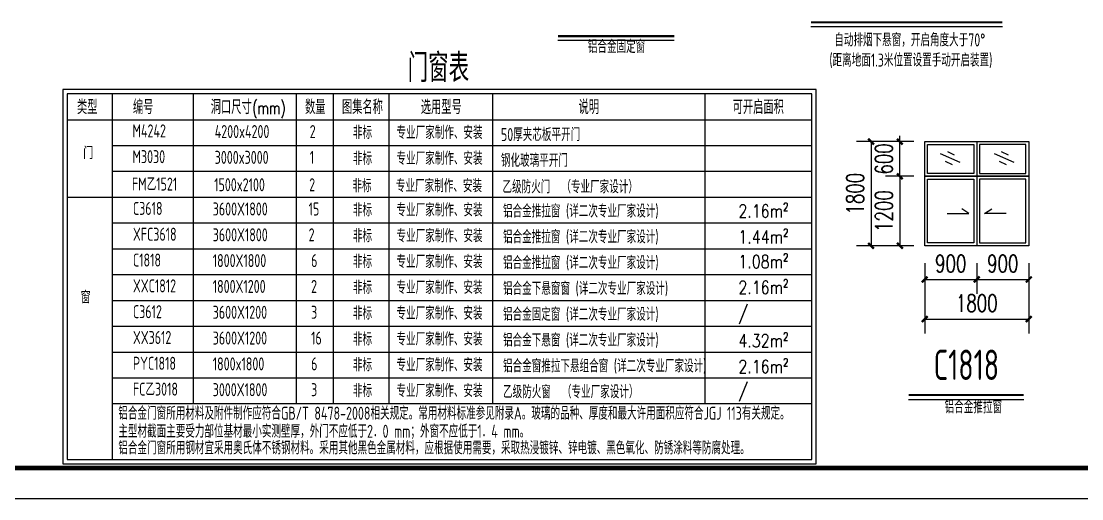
# Model space of a CAD drawing. Extents: x 177291 to 1288761, y 177638 to 322898.
# Drawn here: x 616102 to 652768, y 251928 to 268440 of the extents above; entities that cross this region are included whole.
import ezdxf
from ezdxf.enums import TextEntityAlignment as Align

# ---------------------------------------------------------------- set-up
doc = ezdxf.new("R2010")
doc.units = 0
doc.header["$LTSCALE"] = 1000
for name, color, linetype in [('AXIS', 3, 'Continuous'), ('PUB_TAB', 7, 'Continuous'), ('PUB_TEXT', 7, 'Continuous'), ('PUB_TITLE', 4, 'Continuous'), ('TEXT', 7, 'Continuous'), ('THICK', 6, 'Continuous'), ('THIN', 7, 'Continuous')]:
    doc.layers.add(name, color=color, linetype=linetype)
doc.styles.add('_TCH_DIM_T3', font='SIMPLEX', dxfattribs={"width": 0.705882, "bigfont": 'GBCBIG'})
doc.styles.add('_TCH_WDTABLE', font='SIMPLEX', dxfattribs={"bigfont": 'GBCBIG'})
doc.styles.add('SIM-TSSC', font='simplex.shx', dxfattribs={"width": 0.8, "bigfont": 'tssdchn.shx'})
doc.styles.add('TSSD_Dimension', font='Tssdeng.shx', dxfattribs={"width": 0.8, "bigfont": 'hztxt.shx'})
doc.styles.add('TSSD_Norm', font='tssdeng.shx', dxfattribs={"bigfont": 'hztxt.shx'})
doc.styles.add('标准字体', font='tssdeng.shx', dxfattribs={"width": 0.7, "bigfont": 'tssdchn.shx'})
doc.dimstyles.new('TCH-200-2', dxfattribs={"dimtxt": 595, "dimasz": 200, "dimexe": 500, "dimexo": 600, "dimgap": 252.5, "dimtad": 1, "dimdec": 0, "dimlfac": 0.5, "dimzin": 0, "dimdsep": 46, "dimtxsty": '_TCH_DIM_T3', "dimblk": 'ARCHTICK', "dimcen": 0.09, "dimclrd": 124, "dimclre": 124, "dimclrt": 7, "dimazin": 2, "dimtfac": 1, "dimtdec": 0, "dimtix": 1, "dimtmove": 2, "dimatfit": 3, "dimfxl": 1, "dimtolj": 1, "dimtzin": 0, "dimarcsym": 0})

# ---------------------------------------------------------------- blocks, each defined once
blk = doc.blocks.new('_ArchTick')
at = {"color": 0, "linetype": 'ByBlock', "const_width": 0.4}
blk.add_lwpolyline([(-0.5, -0.5), (0.5, 0.5)], dxfattribs=at)
blk = doc.blocks.new('*D415')
at = {"layer": 'AXIS', "color": 124, "linetype": 'ByBlock', "lineweight": -2, "transparency": 16777216}
for p, q in [((647337, 260076), (647337, 259010)), ((649136, 260077), (649136, 259010)), ((647337, 259510), (649136, 259510))]:
    blk.add_line(p, q, dxfattribs=at)
at = {"layer": 'Defpoints', "color": 0, "linetype": 'ByBlock', "transparency": 16777216}
for p in [(647337, 260676), (649136, 260677), (649136, 259510)]:
    blk.add_point(p, dxfattribs=at)
at = {"layer": 'AXIS', "color": 124, "linetype": 'ByBlock', "lineweight": -2, "transparency": 16777216, "xscale": 200, "yscale": 200, "zscale": 200, "rotation": 180}
blk.add_blockref('_ArchTick', (647337, 259510), dxfattribs=at)
at = {"layer": 'AXIS', "color": 124, "linetype": 'ByBlock', "lineweight": -2, "transparency": 16777216, "xscale": 200, "yscale": 200, "zscale": 200}
blk.add_blockref('_ArchTick', (649136, 259510), dxfattribs=at)
at = {"layer": 'AXIS', "color": 7, "linetype": 'ByBlock', "transparency": 16777216, "insert": (648237, 260060), "char_height": 595, "attachment_point": 5, "style": '_TCH_DIM_T3'}
blk.add_mtext('\\A1;900', dxfattribs=at)
blk = doc.blocks.new('*D416')
at = {"layer": 'AXIS', "color": 124, "linetype": 'ByBlock', "lineweight": -2, "transparency": 16777216}
for p, q in [((647337, 260076), (647337, 257640)), ((650937, 260076), (650937, 257640)), ((647337, 258140), (650937, 258140))]:
    blk.add_line(p, q, dxfattribs=at)
at = {"layer": 'Defpoints', "color": 0, "linetype": 'ByBlock', "transparency": 16777216}
for p in [(647337, 260676), (650937, 260676), (650937, 258140)]:
    blk.add_point(p, dxfattribs=at)
at = {"layer": 'AXIS', "color": 124, "linetype": 'ByBlock', "lineweight": -2, "transparency": 16777216, "xscale": 200, "yscale": 200, "zscale": 200, "rotation": 180}
blk.add_blockref('_ArchTick', (647337, 258140), dxfattribs=at)
at = {"layer": 'AXIS', "color": 124, "linetype": 'ByBlock', "lineweight": -2, "transparency": 16777216, "xscale": 200, "yscale": 200, "zscale": 200}
blk.add_blockref('_ArchTick', (650937, 258140), dxfattribs=at)
at = {"layer": 'AXIS', "color": 7, "linetype": 'ByBlock', "transparency": 16777216, "insert": (649137, 258690), "char_height": 595, "attachment_point": 5, "style": '_TCH_DIM_T3'}
blk.add_mtext('\\A1;1800', dxfattribs=at)
blk = doc.blocks.new('*D417')
at = {"layer": 'AXIS', "color": 124, "linetype": 'ByBlock', "lineweight": -2, "transparency": 16777216}
for p, q in [((646963, 263077), (645978, 263077)), ((646478, 263077), (646478, 260676)), ((646963, 260676), (645978, 260676))]:
    blk.add_line(p, q, dxfattribs=at)
at = {"layer": 'Defpoints', "color": 0, "linetype": 'ByBlock', "transparency": 16777216}
for p in [(647563, 263077), (646478, 260676), (647563, 260676)]:
    blk.add_point(p, dxfattribs=at)
at = {"layer": 'AXIS', "color": 124, "linetype": 'ByBlock', "lineweight": -2, "transparency": 16777216, "xscale": 200, "yscale": 200, "zscale": 200}
for p, rotation in [((646478, 263077), 90), ((646478, 260676), 270)]:
    blk.add_blockref('_ArchTick', p, dxfattribs=dict(at, rotation=rotation))
at = {"layer": 'AXIS', "color": 7, "linetype": 'ByBlock', "transparency": 16777216, "insert": (645928, 261877), "char_height": 595, "attachment_point": 5, "rotation": 90, "style": '_TCH_DIM_T3'}
blk.add_mtext('\\A1;1200', dxfattribs=at)
blk = doc.blocks.new('*D418')
at = {"layer": 'AXIS', "color": 124, "linetype": 'ByBlock', "lineweight": -2, "transparency": 16777216}
for p, q in [((649136, 260077), (649136, 259010)), ((650937, 260076), (650937, 259010)), ((649136, 259510), (650937, 259510))]:
    blk.add_line(p, q, dxfattribs=at)
at = {"layer": 'Defpoints', "color": 0, "linetype": 'ByBlock', "transparency": 16777216}
for p in [(649136, 260677), (650937, 260676), (650937, 259510)]:
    blk.add_point(p, dxfattribs=at)
at = {"layer": 'AXIS', "color": 124, "linetype": 'ByBlock', "lineweight": -2, "transparency": 16777216, "xscale": 200, "yscale": 200, "zscale": 200, "rotation": 180}
blk.add_blockref('_ArchTick', (649136, 259510), dxfattribs=at)
at = {"layer": 'AXIS', "color": 124, "linetype": 'ByBlock', "lineweight": -2, "transparency": 16777216, "xscale": 200, "yscale": 200, "zscale": 200}
blk.add_blockref('_ArchTick', (650937, 259510), dxfattribs=at)
at = {"layer": 'AXIS', "color": 7, "linetype": 'ByBlock', "transparency": 16777216, "insert": (650037, 260060), "char_height": 595, "attachment_point": 5, "style": '_TCH_DIM_T3'}
blk.add_mtext('\\A1;900', dxfattribs=at)
blk = doc.blocks.new('*D419')
at = {"layer": 'AXIS', "color": 124, "linetype": 'ByBlock', "lineweight": -2, "transparency": 16777216}
for p, q in [((646478, 264277), (646478, 264477)), ((646963, 264277), (645978, 264277)), ((646478, 263077), (646478, 264277)), ((646963, 263077), (645978, 263077)), ((646478, 263077), (646478, 262877))]:
    blk.add_line(p, q, dxfattribs=at)
at = {"layer": 'Defpoints', "color": 0, "linetype": 'ByBlock', "transparency": 16777216}
for p in [(646478, 264277), (647563, 264277), (647563, 263077)]:
    blk.add_point(p, dxfattribs=at)
at = {"layer": 'AXIS', "color": 124, "linetype": 'ByBlock', "lineweight": -2, "transparency": 16777216, "xscale": 200, "yscale": 200, "zscale": 200}
for p, rotation in [((646478, 264277), 270), ((646478, 263077), 90)]:
    blk.add_blockref('_ArchTick', p, dxfattribs=dict(at, rotation=rotation))
at = {"layer": 'AXIS', "color": 7, "linetype": 'ByBlock', "transparency": 16777216, "insert": (645928, 263677), "char_height": 595, "attachment_point": 5, "rotation": 90, "style": '_TCH_DIM_T3'}
blk.add_mtext('\\A1;600', dxfattribs=at)
blk = doc.blocks.new('*D420')
at = {"layer": 'AXIS', "color": 124, "linetype": 'ByBlock', "lineweight": -2, "transparency": 16777216}
for p, q in [((646963, 264277), (644982, 264277)), ((645482, 264277), (645482, 260676)), ((646963, 260676), (644982, 260676))]:
    blk.add_line(p, q, dxfattribs=at)
at = {"layer": 'Defpoints', "color": 0, "linetype": 'ByBlock', "transparency": 16777216}
for p in [(647563, 264277), (645482, 260676), (647563, 260676)]:
    blk.add_point(p, dxfattribs=at)
at = {"layer": 'AXIS', "color": 124, "linetype": 'ByBlock', "lineweight": -2, "transparency": 16777216, "xscale": 200, "yscale": 200, "zscale": 200}
for p, rotation in [((645482, 264277), 90), ((645482, 260676), 270)]:
    blk.add_blockref('_ArchTick', p, dxfattribs=dict(at, rotation=rotation))
at = {"layer": 'AXIS', "color": 7, "linetype": 'ByBlock', "transparency": 16777216, "insert": (644932, 262477), "char_height": 595, "attachment_point": 5, "rotation": 90, "style": '_TCH_DIM_T3'}
blk.add_mtext('\\A1;1800', dxfattribs=at)

msp = doc.modelspace()

# ---------------------------------------------------------------- linework, layer by layer
for p, q in [((649136.7, 264277.4), (649136.96, 263076.86)), ((647873.67, 263868.46), (648550.3, 263563.24)), ((648122.93, 263932.55), (648358.25, 263818.43)), ((649737.81, 263865.37), (650417.43, 263566.88)), ((649986.41, 263931.93), (650222.86, 263820.15)), ((648050.53, 263596.75), (648285.86, 263482.63)), ((649917.35, 263595.43), (650153.8, 263483.65)), ((649136.96, 263076.86), (649136.36, 260676.86)), ((648868.62, 261787.51), (648618.99, 261956.46)), ((649404.77, 261787.38), (649654.48, 261956.21)), ((648115.24, 261787.7), (648868.62, 261787.51)), ((650158.15, 261787.19), (649404.77, 261787.38))]:
    msp.add_line(p, q)
for points in [[(647336.75, 264277.42), (650936.68, 264277.38), (650936.68, 263077.38), (647336.75, 263077.42)], [(647436.03, 264178.15), (649036.34, 264178.12), (649036.34, 263176.68), (647436.03, 263176.7)], [(650837.4, 264178.66), (649237.09, 264178.16), (649237.53, 263176.72), (650837.84, 263177.21)], [(647336.81, 263077.42), (650936.8, 263077.38), (650936.74, 260676.44), (647336.75, 260676.49)], [(647436.86, 262977.2), (649036.99, 262976.88), (649036.45, 260776.88), (647436.31, 260777.2)], [(650837.01, 262976.51), (649236.87, 262976.83), (649236.33, 260776.83), (650836.46, 260776.51)]]:
    msp.add_lwpolyline(points, close=True)
at = {"layer": 'PUB_TAB', "color": 7, "lineweight": -3}
for points in [[(617538.9, 253133.27), (643584.09, 253133.27), (643584.09, 266077.94), (617538.9, 266077.94)], [(617688.9, 253283.27), (643434.09, 253283.27), (643434.09, 265927.94), (617688.9, 265927.94)]]:
    msp.add_lwpolyline(points, close=True, dxfattribs=at)
for points in [[(619242.93, 265927.94), (619242.93, 253283.27)], [(622047.93, 265927.94), (622047.93, 255217.94)], [(625607.67, 265927.94), (625607.67, 255217.94)], [(626882.67, 265927.94), (626882.67, 255217.94)], [(628809.42, 265927.94), (628809.42, 255217.94)], [(632390.58, 265927.94), (632390.58, 255217.94)], [(639732.29, 265927.94), (639732.29, 255217.94)], [(617688.9, 265035.44), (643434.09, 265035.44)], [(619242.93, 264142.94), (643434.09, 264142.94)], [(619242.93, 263250.44), (643434.09, 263250.44)], [(617688.9, 262357.94), (643434.09, 262357.94)], [(619242.93, 261465.44), (643434.09, 261465.44)], [(619242.93, 260572.94), (643434.09, 260572.94)], [(619242.93, 259680.44), (643434.09, 259680.44)], [(619242.93, 259680.44), (643434.09, 259680.44)], [(619242.93, 258787.94), (643434.09, 258787.94)], [(619242.93, 257895.44), (643434.09, 257895.44)], [(619242.93, 257002.94), (643434.09, 257002.94)], [(619242.93, 257002.94), (643434.09, 257002.94)], [(619242.93, 256110.44), (643434.09, 256110.44)], [(619242.93, 256110.44), (643434.09, 256110.44)], [(619242.93, 256110.44), (643434.09, 256110.44)], [(619242.93, 255217.94), (643434.09, 255217.94)]]:
    msp.add_lwpolyline(points, dxfattribs=at)
at = {"layer": 'PUB_TITLE'}
msp.add_lwpolyline([(595606.7, 314928.34), (684804.08, 314928.34), (684804.08, 251928.06), (595606.7, 251928.06)], close=True, dxfattribs=at)
at = {"layer": 'PUB_TITLE', "const_width": 159.09}
msp.add_lwpolyline([(598258.23, 252988.67), (598258.23, 313867.73), (683743.47, 313867.73), (683743.47, 252988.67)], close=True, dxfattribs=at)
at = {"layer": 'THICK', "linetype": 'ByBlock', "const_width": 75}
for points in [[(650022.54, 268400.67), (643405.61, 268400.67)], [(638678.99, 267921.34), (634655.95, 267921.34)], [(646777.27, 255515.01), (650762.86, 255515.01)]]:
    msp.add_lwpolyline(points, dxfattribs=at)
at = {"layer": 'THIN', "linetype": 'ByBlock'}
for points in [[(650022.54, 268250.67), (643405.61, 268250.67)], [(638678.99, 267771.34), (634655.95, 267771.34)], [(646777.27, 255365.01), (650762.86, 255365.01)]]:
    msp.add_lwpolyline(points, dxfattribs=at)

# ---------------------------------------------------------------- texts
for s, style, width, p in [('M4242', 'TSSD_Norm', 0.7, (619949.8, 264423.51)), ('4200x4200', 'TSSD_Norm', 0.7, (622792.12, 264399.54)), ('2', 'TSSD_Norm', 0.7, (626077.18, 264399.54)), ('非标', 'TSSD_Norm', 0.7, (627570.5, 264366.07)), ('专业厂家制作、安装', 'TSSD_Norm', 0.7, (629075.69, 264366.07)), ('50厚夹芯板平开门', 'TSSD_Norm', 0.7, (632686.65, 264296.39)), ('M3030', 'TSSD_Norm', 0.7, (619949.8, 263531.01)), ('3000x3000', 'TSSD_Norm', 0.7, (622792.12, 263507.04)), ('1', 'TSSD_Norm', 0.7, (626077.18, 263507.04)), ('非标', 'TSSD_Norm', 0.7, (627570.5, 263473.57)), ('专业厂家制作、安装', 'TSSD_Norm', 0.7, (629075.69, 263473.57)), ('钢化玻璃平开门', 'TSSD_Norm', 0.7, (632686.65, 263403.89)), ('FM乙1521', 'TSSD_Norm', 0.7, (619930.77, 262584.17)), ('1500x2100', 'TSSD_Norm', 0.7, (622773.08, 262560.19)), ('2', 'TSSD_Norm', 0.7, (626058.14, 262560.19)), ('非标', 'TSSD_Norm', 0.7, (627551.47, 262526.72)), ('专业厂家制作、安装', 'TSSD_Norm', 0.7, (629056.66, 262526.72)), ('乙级防火门  （专业厂家设计）', 'TSSD_Norm', 0.7, (632740.49, 262489.83)), ('C3618', 'TSSD_Norm', 0.7, (619965.05, 261741.68)), ('3600X1800', 'TSSD_Norm', 0.7, (622723.68, 261722.04)), ('15', 'TSSD_Norm', 0.7, (626038.43, 261722.04)), ('非标', 'TSSD_Norm', 0.7, (627570.5, 261688.57)), ('专业厂家制作、安装', 'TSSD_Norm', 0.7, (629075.69, 261688.57)), ('铝合金推拉窗 (详二次专业厂家设计)', 'TSSD_Norm', 0.7, (632759.52, 261651.68)), ('2.16m²', 'SIM-TSSC', 0.8, (640895.98, 261651.68)), ('XFC3618', 'TSSD_Norm', 0.7, (619965.05, 260849.18)), ('3600X1800', 'TSSD_Norm', 0.7, (622723.68, 260829.54)), ('2', 'TSSD_Norm', 0.7, (626038.43, 260829.54)), ('非标', 'TSSD_Norm', 0.7, (627570.5, 260796.07)), ('专业厂家制作、安装', 'TSSD_Norm', 0.7, (629075.69, 260796.07)), ('铝合金推拉窗 (详二次专业厂家设计)', 'TSSD_Norm', 0.7, (632759.52, 260759.18)), ('1.44m²', 'SIM-TSSC', 0.8, (640895.98, 260759.18)), ('C1818', 'TSSD_Norm', 0.7, (619965.05, 259956.68)), ('1800X1800', 'TSSD_Norm', 0.7, (622723.68, 259937.04)), ('6', 'TSSD_Norm', 0.7, (626124.11, 259937.04)), ('非标', 'TSSD_Norm', 0.7, (627570.5, 259903.57)), ('专业厂家制作、安装', 'TSSD_Norm', 0.7, (629075.69, 259903.57)), ('铝合金推拉窗 (详二次专业厂家设计)', 'TSSD_Norm', 0.7, (632759.52, 259866.68)), ('1.08m²', 'SIM-TSSC', 0.8, (640895.98, 259902.41)), ('XXC1812', 'TSSD_Norm', 0.7, (619965.05, 259064.18)), ('1800X1200', 'TSSD_Norm', 0.7, (622723.68, 259044.54)), ('2', 'TSSD_Norm', 0.7, (626124.11, 259044.54)), ('非标', 'TSSD_Norm', 0.7, (627570.5, 259011.07)), ('专业厂家制作、安装', 'TSSD_Norm', 0.7, (629075.69, 259011.07)), ('铝合金下悬窗窗 (详二次专业厂家设计)', 'TSSD_Norm', 0.7, (632759.52, 258974.18)), ('2.16m²', 'SIM-TSSC', 0.8, (640895.98, 259009.91)), ('C3612', 'TSSD_Norm', 0.7, (619965.05, 258171.68)), ('3600X1200', 'TSSD_Norm', 0.7, (622723.68, 258152.04)), ('3', 'TSSD_Norm', 0.7, (626124.11, 258152.04)), ('非标', 'TSSD_Norm', 0.7, (627570.5, 258118.57)), ('专业厂家制作、安装', 'TSSD_Norm', 0.7, (629075.69, 258118.57)), ('铝合金固定窗 (详二次专业厂家设计)', 'TSSD_Norm', 0.7, (632759.52, 258081.68)), ('/', 'SIM-TSSC', 0.8, (640895.98, 258117.41)), ('XX3612', 'TSSD_Norm', 0.7, (619965.05, 257279.18)), ('3600X1200', 'TSSD_Norm', 0.7, (622723.68, 257259.54)), ('16', 'TSSD_Norm', 0.7, (626124.11, 257259.54)), ('非标', 'TSSD_Norm', 0.7, (627570.5, 257226.07)), ('专业厂家制作、安装', 'TSSD_Norm', 0.7, (629075.69, 257226.07)), ('铝合金下悬窗 (详二次专业厂家设计)', 'TSSD_Norm', 0.7, (632759.52, 257189.18)), ('4.32m²', 'SIM-TSSC', 0.8, (640895.98, 257167.31)), ('PYC1818', 'TSSD_Norm', 0.7, (619965.05, 256386.68)), ('1800x1800', 'TSSD_Norm', 0.7, (622723.68, 256367.04)), ('6', 'TSSD_Norm', 0.7, (626124.11, 256367.04)), ('非标', 'TSSD_Norm', 0.7, (627570.5, 256333.57)), ('专业厂家制作、安装', 'TSSD_Norm', 0.7, (629075.69, 256333.57)), ('铝合金窗推拉下悬组合窗 (详二次专业厂家设计)', 'TSSD_Norm', 0.7, (632759.52, 256296.68)), ('2.16m²', 'SIM-TSSC', 0.8, (640895.98, 256274.81)), ('FC乙3018', 'TSSD_Norm', 0.7, (619965.05, 255494.18)), ('非标', 'TSSD_Norm', 0.7, (627570.5, 255441.07)), ('专业厂家制作、安装', 'TSSD_Norm', 0.7, (629075.69, 255441.07)), ('/', 'SIM-TSSC', 0.8, (640895.98, 255439.91)), ('3000X1800', 'TSSD_Norm', 0.7, (622723.68, 255474.54)), ('3', 'TSSD_Norm', 0.7, (626124.11, 255474.54)), ('乙级防火窗  （专业厂家设计）', 'TSSD_Norm', 0.7, (632759.52, 255404.18)), ('铝合金门窗所用材料及附件制作应符合GB/T 8478-2008相关规定。常用材料标准参见附录A。玻璃的品种、厚度和最大许用面积应符合JGJ 113有关规定。', 'TSSD_Norm', 0.7, (619459.57, 254661)), ('主型材截面主要受力部位基材最小实测壁厚，外门不应低于2．0 mm；外窗不应低于1．4 mm。', 'TSSD_Norm', 0.7, (619459.57, 254038.53)), ('铝合金门窗所用钢材宜采用奥氏体不锈钢材料。采用其他黑色金属材料，应根据使用需要，采取热浸镀锌、锌电镀、黑色氧化、防锈涂料等防腐处理。', 'TSSD_Norm', 0.7, (619459.57, 253463.81))]:
    msp.add_text(s, height=450, dxfattribs=dict(style=style, width=width)).set_placement(p)
at = {"layer": 'PUB_TAB', "color": 7, "style": '_TCH_WDTABLE'}
for s, height, p in [('门窗表', 983.83, (629463.33, 266335.94)), ('类型', 491.915, (618030.32, 265226.69)), ('编号', 491.915, (619964.52, 265226.69)), ('洞口尺寸', 491.915, (622654.11, 265226.69)), ('数量', 491.915, (625914.21, 265226.69)), ('图集名称', 491.915, (627190.38, 265226.69)), ('选用型号', 491.915, (629916.38, 265226.69)), ('说明', 491.915, (635369.74, 265226.69)), ('可开启面积', 491.915, (640698.85, 265226.69))]:
    msp.add_text(s, height=height, dxfattribs=at).set_placement(p)
at = {"layer": 'PUB_TAB', "color": 7}
for s, height, style, width, p in [('(mm)', 433.5, '_TCH_WDTABLE', 0.705882, (624086.46, 265226.69)), ('门', 430.43, 'TSSD_Dimension', 0.8, (618245.99, 263670.19)), ('窗', 430.43, 'TSSD_Dimension', 0.8, (618158.29, 258681.71))]:
    msp.add_text(s, height=height, dxfattribs=dict(at, style=style, width=width)).set_placement(p)
at = {"layer": 'PUB_TEXT', "style": '标准字体', "width": 0.7}
for s, p in [('自动排烟下悬窗，开启角度大于70%%D', (644211.49, 267567.56, 828.98)), ('(距离地面1.3米位置设置手动开启装置)', (644041.01, 266870.37, 828.98))]:
    msp.add_text(s, height=450, dxfattribs=at).set_placement(p)
for s, p in [('铝合金固定窗', (635690.49, 267201.93)), ('铝合金推拉窗', (648027.44, 254747.28))]:
    msp.add_text(s, height=450, dxfattribs=at).set_placement(p, align=Align.BOTTOM_LEFT)
at = {"layer": 'TEXT', "linetype": 'ByBlock', "style": '标准字体', "width": 0.7}
msp.add_text('C1818', height=1050, dxfattribs=at).set_placement((647645.29, 255720.03), align=Align.BOTTOM_LEFT)

# ---------------------------------------------------------------- dimensions: what is measured, and where the dimension line sits
at = {"layer": 'AXIS', "linetype": 'ByBlock'}
for base, p1, p2, angle, picture, middle in [((645481.56, 260676.48), (647563.33, 264277.42), (647563.33, 260676.48), 90, '*D420', (644931.56, 262476.95)), ((646478.21, 264277.42), (647563.33, 263077.42), (647563.33, 264277.42), 270, '*D419', (645928.21, 263677.42)), ((646478.21, 260676.48), (647563.33, 263077.42), (647563.34, 260676.48), 90, '*D417', (645928.21, 261876.95))]:
    dim = msp.add_linear_dim(base=base, p1=p1, p2=p2, angle=angle, dimstyle='TCH-200-2', dxfattribs=at)
    dim.commit()
    dim.dimension.update_dxf_attribs({"geometry": picture, "text_midpoint": middle})
for base, p1, p2, picture, middle in [((649136.36, 259510.08), (647336.75, 260676.49), (649136.36, 260676.86), '*D415', (648236.56, 260060.08)), ((650936.74, 258139.98), (647336.75, 260676.49), (650936.74, 260676.44), '*D416', (649136.75, 258689.98)), ((650936.74, 259510.08), (649136.36, 260676.86), (650936.74, 260676.44), '*D418', (650036.55, 260060.08))]:
    dim = msp.add_linear_dim(base=base, p1=p1, p2=p2, dimstyle='TCH-200-2', dxfattribs=at)
    dim.commit()
    dim.dimension.update_dxf_attribs({"geometry": picture, "text_midpoint": middle})

doc.saveas('drawing.dxf')
